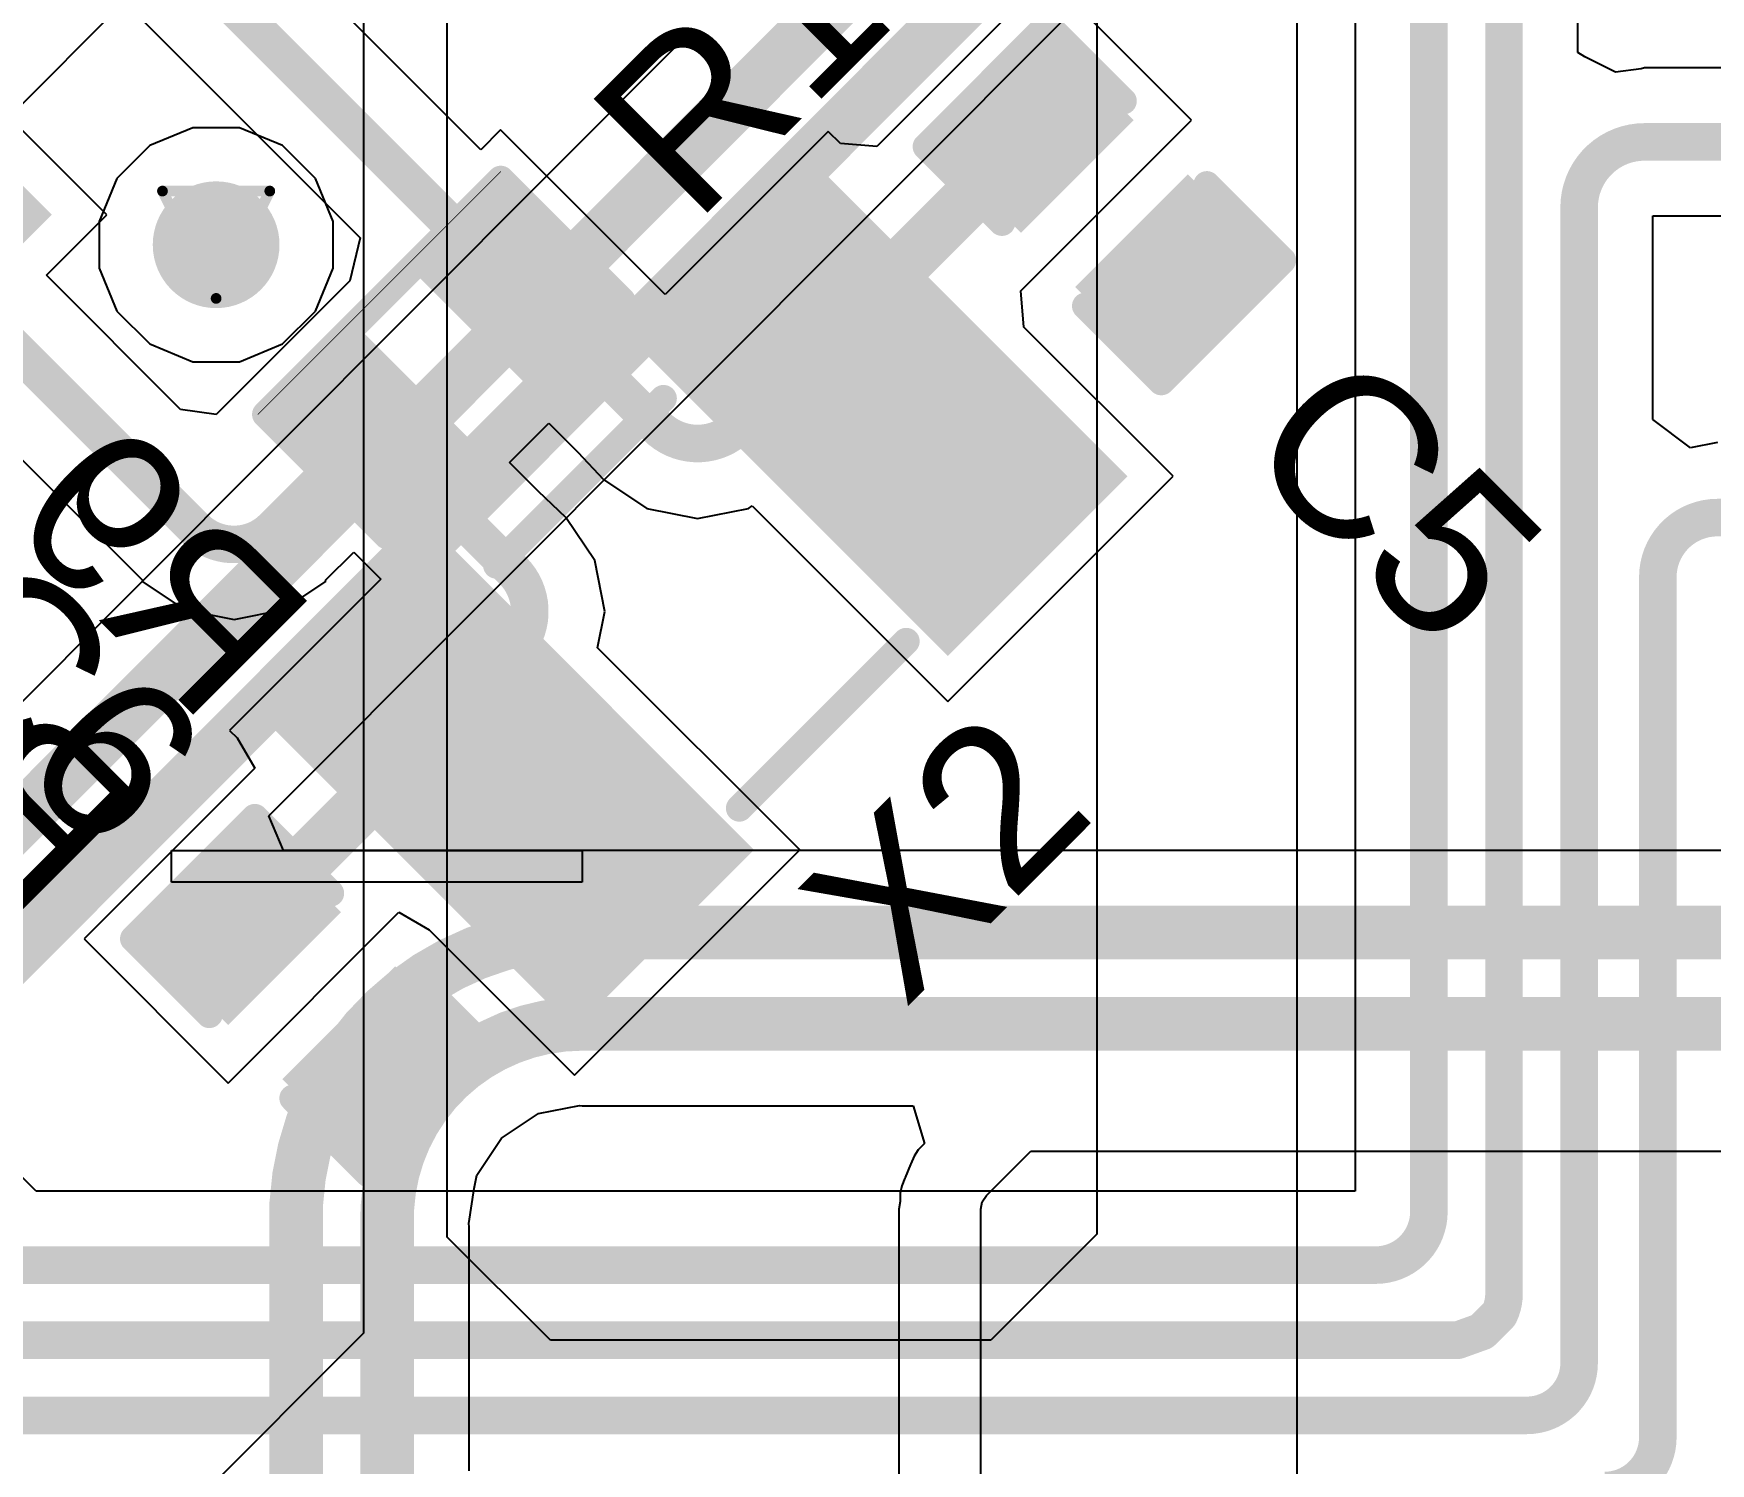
# Model space of a CAD drawing. Header units: inches. Extents: x 0 to 12.2, y 0 to 7.
# Drawn here: x 2.5745 to 2.887, y 2.0738 to 2.3402 of the extents above; entities that cross this region are included whole.
import ezdxf

# ---------------------------------------------------------------- set-up
doc = ezdxf.new("R2010")
doc.units = ezdxf.units.IN
doc.header["$MEASUREMENT"] = 0
for name, color, linetype in [('Bottom Layer', 5, 'Continuous'), ('Bottom Overlay', 54, 'Continuous'), ('Drill Drawing', 1, 'Continuous'), ('Layer 1', 16, 'Continuous'), ('Layer 2', 76, 'Continuous'), ('Top Layer', 1, 'Continuous'), ('Top Overlay', 2, 'Continuous'), ('Top Paste', 8, 'Continuous'), ('Top Solder', 216, 'Continuous'), ('Via Holes', 16, 'Continuous')]:
    doc.layers.add(name, color=color, linetype=linetype)
doc.styles.add('Arial', font='', dxfattribs={"height": 0.2})
doc.styles.get('Arial').set_extended_font_data('Arial')

# ---------------------------------------------------------------- blocks, each defined once
blk = doc.blocks.new('R___0402_6')
at = {"layer": 'Top Layer'}
for points in [[(-0.0275, -0.0125), (-0.0275, 0.0125), (-0.0095, 0.0125), (-0.0095, -0.0125)], [(0.0095, -0.0125), (0.0095, 0.0125), (0.0275, 0.0125), (0.0275, -0.0125)]]:
    blk.add_hatch(color=1, dxfattribs=at).paths.add_polyline_path(points)
at = {"layer": 'Top Paste'}
for points in [[(-0.0275, -0.0125), (-0.0275, 0.0125), (-0.0095, 0.0125), (-0.0095, -0.0125)], [(0.0095, -0.0125), (0.0095, 0.0125), (0.0275, 0.0125), (0.0275, -0.0125)]]:
    blk.add_hatch(color=8, dxfattribs=at).paths.add_polyline_path(points)
at = {"layer": 'Top Solder'}
for points in [[(-0.02967, -0.01467), (-0.02967, 0.01467), (-0.00733, 0.01467), (-0.00733, -0.01467)], [(0.00733, -0.01467), (0.00733, 0.01467), (0.02967, 0.01467), (0.02967, -0.01467)]]:
    blk.add_hatch(color=216, dxfattribs=at).paths.add_polyline_path(points)
at = {"layer": 'Top Overlay'}
for points in [[(0.031, 0.016, 0.005, 0.005, 0), (-0.031, 0.016, 0.005, 0.005, 0)], [(-0.031, -0.016, 0.005, 0.005, 0), (-0.031, 0.016, 0.005, 0.005, 0)], [(0.031, -0.016, 0.005, 0.005, 0), (0.031, 0.016, 0.005, 0.005, 0)], [(0.031, -0.016, 0.005, 0.005, 0), (-0.031, -0.016, 0.005, 0.005, 0)], [(0.032, -0.017, 0.000127, 0.000127, 0), (-0.032, -0.017, 0.000127, 0.000127, 0)]]:
    blk.add_lwpolyline(points, format="xyseb", dxfattribs=at)
for points in [[(-0.03225, 0.016, 0.0025, 0.0025, 1), (-0.02975, 0.016, 0.0025, 0.0025, 1)], [(-0.03225, 0.016, 0.0025, 0.0025, 1), (-0.02975, 0.016, 0.0025, 0.0025, 1)], [(0.02975, 0.016, 0.0025, 0.0025, 1), (0.03225, 0.016, 0.0025, 0.0025, 1)], [(0.02975, 0.016, 0.0025, 0.0025, 1), (0.03225, 0.016, 0.0025, 0.0025, 1)], [(-0.03225, -0.016, 0.0025, 0.0025, 1), (-0.02975, -0.016, 0.0025, 0.0025, 1)], [(-0.03225, -0.016, 0.0025, 0.0025, 1), (-0.02975, -0.016, 0.0025, 0.0025, 1)], [(0.02975, -0.016, 0.0025, 0.0025, 1), (0.03225, -0.016, 0.0025, 0.0025, 1)], [(0.02975, -0.016, 0.0025, 0.0025, 1), (0.03225, -0.016, 0.0025, 0.0025, 1)], [(-0.03203, -0.017, 0.0000635, 0.0000635, 1), (-0.03197, -0.017, 0.0000635, 0.0000635, 1)], [(0.03197, -0.017, 0.0000635, 0.0000635, 1), (0.03203, -0.017, 0.0000635, 0.0000635, 1)]]:
    blk.add_lwpolyline(points, format="xyseb", close=True, dxfattribs=at)
blk = doc.blocks.new('SMD3215_2P_14')
at = {"layer": 'Top Layer'}
for points in [[(-0.0689, 0.03543), (-0.02953, 0.03543), (-0.02953, -0.03543), (-0.0689, -0.03543)], [(0.02953, 0.03543), (0.0689, 0.03543), (0.0689, -0.03543), (0.02953, -0.03543)]]:
    blk.add_hatch(color=1, dxfattribs=at).paths.add_polyline_path(points)
at = {"layer": 'Top Paste'}
for points in [[(-0.0689, 0.03543), (-0.02953, 0.03543), (-0.02953, -0.03543), (-0.0689, -0.03543)], [(0.02953, 0.03543), (0.0689, 0.03543), (0.0689, -0.03543), (0.02953, -0.03543)]]:
    blk.add_hatch(color=8, dxfattribs=at).paths.add_polyline_path(points)
at = {"layer": 'Top Solder'}
for points in [[(-0.0729, 0.03943), (-0.02553, 0.03943), (-0.02553, -0.03943), (-0.0729, -0.03943)], [(0.02553, 0.03943), (0.0729, 0.03943), (0.0729, -0.03943), (0.02553, -0.03943)]]:
    blk.add_hatch(color=216, dxfattribs=at).paths.add_polyline_path(points)
at = {"layer": 'Top Overlay'}
for points in [[(0.022, 0.032, 0.005, 0.005, 0), (-0.022, 0.032, 0.005, 0.005, 0)], [(0.022, -0.032, 0.005, 0.005, 0), (-0.022, -0.032, 0.005, 0.005, 0)]]:
    blk.add_lwpolyline(points, format="xyseb", dxfattribs=at)
for points in [[(-0.02325, 0.032, 0.0025, 0.0025, 1), (-0.02075, 0.032, 0.0025, 0.0025, 1)], [(0.02075, 0.032, 0.0025, 0.0025, 1), (0.02325, 0.032, 0.0025, 0.0025, 1)], [(-0.02325, -0.032, 0.0025, 0.0025, 1), (-0.02075, -0.032, 0.0025, 0.0025, 1)], [(0.02075, -0.032, 0.0025, 0.0025, 1), (0.02325, -0.032, 0.0025, 0.0025, 1)]]:
    blk.add_lwpolyline(points, format="xyseb", close=True, dxfattribs=at)
blk = doc.blocks.new('LQFP_128_EP_14_14__28')
at = {"layer": 'Top Solder'}
blk.add_hatch(color=216, dxfattribs=at).paths.add_polyline_path([(0.26692, 0.23741), (0.26692, 0.25079), (0.33148, 0.25079), (0.33148, 0.23741)])
blk = doc.blocks.new('C___0402_348')
at = {"layer": 'Top Layer'}
for points in [[(-0.0275, -0.0125), (-0.0275, 0.0125), (-0.0095, 0.0125), (-0.0095, -0.0125)], [(0.0095, -0.0125), (0.0095, 0.0125), (0.0275, 0.0125), (0.0275, -0.0125)]]:
    blk.add_hatch(color=1, dxfattribs=at).paths.add_polyline_path(points)
at = {"layer": 'Top Paste'}
for points in [[(-0.0275, -0.0125), (-0.0275, 0.0125), (-0.0095, 0.0125), (-0.0095, -0.0125)], [(0.0095, -0.0125), (0.0095, 0.0125), (0.0275, 0.0125), (0.0275, -0.0125)]]:
    blk.add_hatch(color=8, dxfattribs=at).paths.add_polyline_path(points)
at = {"layer": 'Top Solder'}
for points in [[(-0.02986, -0.01486), (-0.02986, 0.01486), (-0.00714, 0.01486), (-0.00714, -0.01486)], [(0.00714, -0.01486), (0.00714, 0.01486), (0.02986, 0.01486), (0.02986, -0.01486)]]:
    blk.add_hatch(color=216, dxfattribs=at).paths.add_polyline_path(points)
at = {"layer": 'Top Overlay'}
for points in [[(-0.031, 0.016, 0.005, 0.005, 0), (-0.031, -0.016, 0.005, 0.005, 0)], [(-0.011, 0.016, 0.005, 0.005, 0), (-0.031, 0.016, 0.005, 0.005, 0)], [(0.031, 0.016, 0.005, 0.005, 0), (0.011, 0.016, 0.005, 0.005, 0)], [(0.031, 0.016, 0.005, 0.005, 0), (0.031, -0.016, 0.005, 0.005, 0)], [(-0.011, -0.016, 0.005, 0.005, 0), (-0.031, -0.016, 0.005, 0.005, 0)], [(0.031, -0.016, 0.005, 0.005, 0), (0.011, -0.016, 0.005, 0.005, 0)]]:
    blk.add_lwpolyline(points, format="xyseb", dxfattribs=at)
for points in [[(-0.03225, 0.016, 0.0025, 0.0025, 1), (-0.02975, 0.016, 0.0025, 0.0025, 1)], [(-0.03225, 0.016, 0.0025, 0.0025, 1), (-0.02975, 0.016, 0.0025, 0.0025, 1)], [(-0.01225, 0.016, 0.0025, 0.0025, 1), (-0.00975, 0.016, 0.0025, 0.0025, 1)], [(0.00975, 0.016, 0.0025, 0.0025, 1), (0.01225, 0.016, 0.0025, 0.0025, 1)], [(0.02975, 0.016, 0.0025, 0.0025, 1), (0.03225, 0.016, 0.0025, 0.0025, 1)], [(0.02975, 0.016, 0.0025, 0.0025, 1), (0.03225, 0.016, 0.0025, 0.0025, 1)], [(-0.03225, -0.016, 0.0025, 0.0025, 1), (-0.02975, -0.016, 0.0025, 0.0025, 1)], [(-0.03225, -0.016, 0.0025, 0.0025, 1), (-0.02975, -0.016, 0.0025, 0.0025, 1)], [(-0.01225, -0.016, 0.0025, 0.0025, 1), (-0.00975, -0.016, 0.0025, 0.0025, 1)], [(0.00975, -0.016, 0.0025, 0.0025, 1), (0.01225, -0.016, 0.0025, 0.0025, 1)], [(0.02975, -0.016, 0.0025, 0.0025, 1), (0.03225, -0.016, 0.0025, 0.0025, 1)], [(0.02975, -0.016, 0.0025, 0.0025, 1), (0.03225, -0.016, 0.0025, 0.0025, 1)]]:
    blk.add_lwpolyline(points, format="xyseb", close=True, dxfattribs=at)
blk = doc.blocks.new('C___0402_349')
at = {"layer": 'Top Layer'}
for points in [[(-0.0275, -0.0125), (-0.0275, 0.0125), (-0.0095, 0.0125), (-0.0095, -0.0125)], [(0.0095, -0.0125), (0.0095, 0.0125), (0.0275, 0.0125), (0.0275, -0.0125)]]:
    blk.add_hatch(color=1, dxfattribs=at).paths.add_polyline_path(points)
at = {"layer": 'Top Paste'}
for points in [[(-0.0275, -0.0125), (-0.0275, 0.0125), (-0.0095, 0.0125), (-0.0095, -0.0125)], [(0.0095, -0.0125), (0.0095, 0.0125), (0.0275, 0.0125), (0.0275, -0.0125)]]:
    blk.add_hatch(color=8, dxfattribs=at).paths.add_polyline_path(points)
at = {"layer": 'Top Solder'}
for points in [[(-0.02986, -0.01486), (-0.02986, 0.01486), (-0.00714, 0.01486), (-0.00714, -0.01486)], [(0.00714, -0.01486), (0.00714, 0.01486), (0.02986, 0.01486), (0.02986, -0.01486)]]:
    blk.add_hatch(color=216, dxfattribs=at).paths.add_polyline_path(points)
at = {"layer": 'Top Overlay'}
for points in [[(-0.031, 0.016, 0.005, 0.005, 0), (-0.031, -0.016, 0.005, 0.005, 0)], [(-0.011, 0.016, 0.005, 0.005, 0), (-0.031, 0.016, 0.005, 0.005, 0)], [(0.031, 0.016, 0.005, 0.005, 0), (0.011, 0.016, 0.005, 0.005, 0)], [(0.031, 0.016, 0.005, 0.005, 0), (0.031, -0.016, 0.005, 0.005, 0)], [(-0.011, -0.016, 0.005, 0.005, 0), (-0.031, -0.016, 0.005, 0.005, 0)], [(0.031, -0.016, 0.005, 0.005, 0), (0.011, -0.016, 0.005, 0.005, 0)]]:
    blk.add_lwpolyline(points, format="xyseb", dxfattribs=at)
for points in [[(-0.03225, 0.016, 0.0025, 0.0025, 1), (-0.02975, 0.016, 0.0025, 0.0025, 1)], [(-0.03225, 0.016, 0.0025, 0.0025, 1), (-0.02975, 0.016, 0.0025, 0.0025, 1)], [(-0.01225, 0.016, 0.0025, 0.0025, 1), (-0.00975, 0.016, 0.0025, 0.0025, 1)], [(0.00975, 0.016, 0.0025, 0.0025, 1), (0.01225, 0.016, 0.0025, 0.0025, 1)], [(0.02975, 0.016, 0.0025, 0.0025, 1), (0.03225, 0.016, 0.0025, 0.0025, 1)], [(0.02975, 0.016, 0.0025, 0.0025, 1), (0.03225, 0.016, 0.0025, 0.0025, 1)], [(-0.03225, -0.016, 0.0025, 0.0025, 1), (-0.02975, -0.016, 0.0025, 0.0025, 1)], [(-0.03225, -0.016, 0.0025, 0.0025, 1), (-0.02975, -0.016, 0.0025, 0.0025, 1)], [(-0.01225, -0.016, 0.0025, 0.0025, 1), (-0.00975, -0.016, 0.0025, 0.0025, 1)], [(0.00975, -0.016, 0.0025, 0.0025, 1), (0.01225, -0.016, 0.0025, 0.0025, 1)], [(0.02975, -0.016, 0.0025, 0.0025, 1), (0.03225, -0.016, 0.0025, 0.0025, 1)], [(0.02975, -0.016, 0.0025, 0.0025, 1), (0.03225, -0.016, 0.0025, 0.0025, 1)]]:
    blk.add_lwpolyline(points, format="xyseb", close=True, dxfattribs=at)

msp = doc.modelspace()

# ---------------------------------------------------------------- hatches: boundary and pattern name
at = {"layer": 'Bottom Layer'}
h = msp.add_hatch(color=5, dxfattribs=at)
edge = h.paths.add_edge_path()
edge.add_arc((2.60849, 2.3009), 0.01181, 0, 360)
at = {"layer": 'Layer 1'}
h = msp.add_hatch(color=16, dxfattribs=at)
edge = h.paths.add_edge_path()
edge.add_arc((2.60849, 2.3009), 0.01181, 0, 360)
at = {"layer": 'Layer 2'}
h = msp.add_hatch(color=76, dxfattribs=at)
edge = h.paths.add_edge_path()
edge.add_arc((2.60849, 2.3009), 0.01181, 0, 360)
at = {"layer": 'Top Layer'}
h = msp.add_hatch(color=1, dxfattribs=at)
edge = h.paths.add_edge_path()
edge.add_arc((2.60849, 2.3009), 0.01181, 0, 360)
at = {"layer": 'Via Holes'}
h = msp.add_hatch(color=7, dxfattribs=at)
edge = h.paths.add_edge_path()
edge.add_arc((2.60849, 2.3009), 0.00591, 0, 360)

# ---------------------------------------------------------------- linework, layer by layer
at = {"layer": 'Bottom Layer'}
for p, q in [((2.61834, 2.19449), (2.79646, 2.37295)), ((2.69692, 2.34059), (2.42001, 2.06314)), ((2.62102, 2.18802), (2.61834, 2.19449)), ((2.60014, 2.18211), (2.60014, 2.18802)), ((2.60014, 2.18802), (2.67668, 2.18802)), ((2.67632, 2.18802), (2.62102, 2.18802)), ((2.67668, 2.18806), (2.67632, 2.18802)), ((2.67683, 2.18802), (2.67668, 2.18806)), ((2.67668, 2.18806), (2.67668, 2.18806)), ((2.67668, 2.18802), (2.67668, 2.18211)), ((3.17011, 2.18802), (2.67683, 2.18802)), ((2.67668, 2.18211), (2.60014, 2.18211)), ((2.66166, 2.13441), (2.66856, 2.13902)), ((2.66856, 2.13902), (2.67619, 2.14053)), ((2.67619, 2.14053), (2.67669, 2.14043)), ((2.67669, 2.14043), (2.67683, 2.14043)), ((2.67683, 2.14043), (2.67683, 2.14043)), ((2.67683, 2.14043), (2.73838, 2.14043)), ((2.73838, 2.14043), (2.74049, 2.13343)), ((2.65705, 2.12751), (2.66166, 2.13441)), ((2.73935, 2.13225), (2.73856, 2.13107)), ((2.74041, 2.13332), (2.73935, 2.13225)), ((2.74049, 2.13343), (2.74041, 2.13332)), ((2.75207, 2.12376), (2.76031, 2.132)), ((2.76031, 2.132), (3.15351, 2.132)), ((2.73792, 2.12952), (2.73692, 2.12711)), ((2.73794, 2.12961), (2.73792, 2.12952)), ((2.73798, 2.12968), (2.73794, 2.12961)), ((2.73856, 2.13107), (2.73798, 2.12968)), ((2.65657, 2.12506), (2.65705, 2.12751)), ((2.73628, 2.12556), (2.736, 2.12417)), ((2.73685, 2.12695), (2.73628, 2.12556)), ((2.73687, 2.12704), (2.73685, 2.12695)), ((2.73692, 2.12711), (2.73687, 2.12704)), ((2.6556, 2.11853), (2.65657, 2.12506)), ((2.736, 2.12266), (2.73571, 2.12119)), ((2.736, 2.12417), (2.736, 2.12266)), ((2.751, 2.12119), (2.75128, 2.12258)), ((2.75128, 2.12258), (2.75207, 2.12376)), ((2.73571, 2.12119), (2.73571, 2.00223)), ((2.751, 2.00223), (2.751, 2.12119)), ((2.65568, 2.11792), (2.6556, 2.11853)), ((2.65568, 2.1116), (2.65568, 2.11792)), ((2.65568, 2.07247), (2.65568, 2.1116))]:
    msp.add_line(p, q, dxfattribs=at)
for points in [[(2.39855, 2.02, 0.01, 0.01, 0), (2.77366, 2.39582, 0.01, 0.01, 0)], [(2.41059, 2.00799, 0.01, 0.01, 0), (2.78568, 2.3838, 0.01, 0.01, 0)], [(2.62339, 2.11723, 0.01, 0.01, -0.425928), (2.67669, 2.17273, 0.01, 0.01, 0)], [(2.67669, 2.17273, 0.01, 0.01, 0), (2.67681, 2.17273, 0.01, 0.01, 0)], [(2.67681, 2.17273, 0.01, 0.01, -0.000303), (2.67683, 2.17273, 0.01, 0.01, 0)], [(2.67683, 2.17273, 0.01, 0.01, 0), (3.17011, 2.17273, 0.01, 0.01, 0)], [(2.64037, 2.11792, 0.01, 0.01, -0.425961), (2.67669, 2.15573, 0.01, 0.01, 0)], [(2.67669, 2.15573, 0.01, 0.01, 0), (2.67683, 2.15573, 0.01, 0.01, 0)], [(2.67683, 2.15573, 0.01, 0.01, 0), (3.16205, 2.15573, 0.01, 0.01, 0)], [(2.62339, 1.70677, 0.01, 0.01, 0), (2.62339, 2.11723, 0.01, 0.01, 0)], [(2.64037, 2.11792, 0.01, 0.01, 0), (2.64039, 2.11792, 0.01, 0.01, 0)], [(2.64039, 2.11078, 0.01, 0.01, 0), (2.64039, 2.11792, 0.01, 0.01, 0)], [(2.64039, 2.06723, 0.01, 0.01, 0), (2.64039, 2.11078, 0.01, 0.01, 0)]]:
    msp.add_lwpolyline(points, format="xyseb", dxfattribs=at)
for points in [[(2.67419, 2.17273, 0.005, 0.005, 1), (2.67919, 2.17273, 0.005, 0.005, 1)], [(2.67419, 2.17273, 0.005, 0.005, 1), (2.67919, 2.17273, 0.005, 0.005, 1)], [(2.67431, 2.17273, 0.005, 0.005, 1), (2.67931, 2.17273, 0.005, 0.005, 1)], [(2.67431, 2.17273, 0.005, 0.005, 1), (2.67931, 2.17273, 0.005, 0.005, 1)], [(2.67433, 2.17273, 0.005, 0.005, 1), (2.67933, 2.17273, 0.005, 0.005, 1)], [(2.67433, 2.17273, 0.005, 0.005, 1), (2.67933, 2.17273, 0.005, 0.005, 1)], [(2.67419, 2.15573, 0.005, 0.005, 1), (2.67919, 2.15573, 0.005, 0.005, 1)], [(2.67419, 2.15573, 0.005, 0.005, 1), (2.67919, 2.15573, 0.005, 0.005, 1)], [(2.67433, 2.15573, 0.005, 0.005, 1), (2.67933, 2.15573, 0.005, 0.005, 1)], [(2.67433, 2.15573, 0.005, 0.005, 1), (2.67933, 2.15573, 0.005, 0.005, 1)], [(2.62089, 2.11723, 0.005, 0.005, 1), (2.62589, 2.11723, 0.005, 0.005, 1)], [(2.62089, 2.11723, 0.005, 0.005, 1), (2.62589, 2.11723, 0.005, 0.005, 1)], [(2.63787, 2.11792, 0.005, 0.005, 1), (2.64287, 2.11792, 0.005, 0.005, 1)], [(2.63787, 2.11792, 0.005, 0.005, 1), (2.64287, 2.11792, 0.005, 0.005, 1)], [(2.63789, 2.11792, 0.005, 0.005, 1), (2.64289, 2.11792, 0.005, 0.005, 1)], [(2.63789, 2.11792, 0.005, 0.005, 1), (2.64289, 2.11792, 0.005, 0.005, 1)], [(2.63789, 2.11078, 0.005, 0.005, 1), (2.64289, 2.11078, 0.005, 0.005, 1)], [(2.63789, 2.11078, 0.005, 0.005, 1), (2.64289, 2.11078, 0.005, 0.005, 1)]]:
    msp.add_lwpolyline(points, format="xyseb", close=True, dxfattribs=at)
at = {"layer": 'Drill Drawing'}
for points in [[(2.59849, 2.3109, 0.002, 0.002, 0), (2.61849, 2.3109, 0.002, 0.002, 0)], [(2.59849, 2.3109, 0.002, 0.002, 0), (2.60849, 2.2909, 0.002, 0.002, 0)], [(2.60849, 2.2909, 0.002, 0.002, 0), (2.61849, 2.3109, 0.002, 0.002, 0)]]:
    msp.add_lwpolyline(points, format="xyseb", dxfattribs=at)
for points in [[(2.59799, 2.3109, 0.001, 0.001, 1), (2.59899, 2.3109, 0.001, 0.001, 1)], [(2.59799, 2.3109, 0.001, 0.001, 1), (2.59899, 2.3109, 0.001, 0.001, 1)], [(2.61799, 2.3109, 0.001, 0.001, 1), (2.61899, 2.3109, 0.001, 0.001, 1)], [(2.61799, 2.3109, 0.001, 0.001, 1), (2.61899, 2.3109, 0.001, 0.001, 1)], [(2.60799, 2.2909, 0.001, 0.001, 1), (2.60899, 2.2909, 0.001, 0.001, 1)], [(2.60799, 2.2909, 0.001, 0.001, 1), (2.60899, 2.2909, 0.001, 0.001, 1)]]:
    msp.add_lwpolyline(points, format="xyseb", close=True, dxfattribs=at)
at = {"layer": 'Layer 2'}
for p, q in [((2.81, 1.98654), (2.81, 2.51377)), ((2.77264, 2.49616), (2.77264, 2.11654)), ((2.65157, 2.11601), (2.65157, 2.36726)), ((2.63595, 2.35347), (2.63595, 2.09809)), ((2.60415, 2.32271), (2.59613, 2.31939)), ((2.61283, 2.32271), (2.60415, 2.32271)), ((2.62084, 2.31939), (2.61283, 2.32271)), ((2.59613, 2.31939), (2.59, 2.31326)), ((2.62698, 2.31326), (2.62084, 2.31939)), ((2.59, 2.31326), (2.58668, 2.30524)), ((2.6303, 2.30524), (2.62698, 2.31326)), ((2.58668, 2.30524), (2.58668, 2.29656)), ((2.6303, 2.29656), (2.6303, 2.30524)), ((2.58668, 2.29656), (2.59, 2.28855)), ((2.62698, 2.28855), (2.6303, 2.29656)), ((2.59, 2.28855), (2.59613, 2.28241)), ((2.62084, 2.28241), (2.62698, 2.28855)), ((2.59613, 2.28241), (2.60415, 2.27909)), ((2.61283, 2.27909), (2.62084, 2.28241)), ((2.60415, 2.27909), (2.61283, 2.27909)), ((2.67081, 2.09678), (2.65157, 2.11601)), ((2.77264, 2.11654), (2.75288, 2.09678)), ((2.63595, 2.09809), (2.48701, 1.94914)), ((2.75288, 2.09678), (2.67081, 2.09678))]:
    msp.add_line(p, q, dxfattribs=at)
at = {"layer": 'Top Layer'}
for p, q in [((2.82076, 2.44093), (2.82076, 2.12455)), ((2.86229, 2.33673), (2.86229, 2.37318)), ((2.76343, 2.35101), (2.73161, 2.31919)), ((2.7903, 2.32414), (2.76343, 2.35101)), ((2.65782, 2.31861), (2.62847, 2.34797)), ((2.5699, 2.32469), (2.59136, 2.34615)), ((2.59136, 2.34615), (2.63534, 2.30216)), ((2.86356, 2.33588), (2.86229, 2.33673)), ((2.86929, 2.33307), (2.86356, 2.33588)), ((2.87409, 2.3337), (2.86929, 2.33307)), ((2.87473, 2.33383), (2.87409, 2.3337)), ((2.90838, 2.33383), (2.87473, 2.33383)), ((2.58812, 2.30648), (2.5699, 2.32469)), ((2.66152, 2.32232), (2.65782, 2.31861)), ((2.69221, 2.29162), (2.66152, 2.32232)), ((2.75848, 2.29232), (2.7903, 2.32414)), ((2.72259, 2.322), (2.69221, 2.29162)), ((2.72484, 2.31975), (2.72259, 2.322)), ((2.73161, 2.31919), (2.72484, 2.31975)), ((2.57686, 2.29522), (2.58812, 2.30648)), ((2.87629, 2.26831), (2.87629, 2.3063)), ((2.87629, 2.3063), (2.90838, 2.3063)), ((2.63534, 2.30216), (2.6334, 2.2942)), ((2.60187, 2.27021), (2.57686, 2.29522)), ((2.6334, 2.2942), (2.60849, 2.26928)), ((2.75904, 2.28555), (2.75848, 2.29232)), ((2.78684, 2.25775), (2.75904, 2.28555)), ((2.56123, 2.27191), (2.59481, 2.23834)), ((2.60849, 2.26928), (2.60187, 2.27021)), ((2.66316, 2.26031), (2.67049, 2.26765)), ((2.67049, 2.26765), (2.67591, 2.26223)), ((2.88329, 2.26305), (2.87629, 2.26831)), ((2.88829, 2.26405), (2.88329, 2.26305)), ((2.66857, 2.2549), (2.66316, 2.26031)), ((2.67591, 2.26223), (2.68071, 2.25713)), ((2.68071, 2.25713), (2.68071, 2.25713)), ((2.68071, 2.25713), (2.68875, 2.25176)), ((2.74486, 2.21577), (2.78684, 2.25775)), ((2.67367, 2.2501), (2.66857, 2.2549)), ((2.68875, 2.25176), (2.69822, 2.24988)), ((2.69822, 2.24988), (2.7077, 2.25176)), ((2.7077, 2.25176), (2.7084, 2.25223)), ((2.7084, 2.25223), (2.74486, 2.21577)), ((2.67904, 2.24206), (2.67367, 2.2501)), ((2.67367, 2.2501), (2.67367, 2.2501)), ((2.62883, 2.23834), (2.63413, 2.24364)), ((2.63413, 2.24364), (2.63918, 2.23859)), ((2.68093, 2.23258), (2.67904, 2.24206)), ((2.59481, 2.23834), (2.59466, 2.2382)), ((2.59466, 2.2382), (2.60254, 2.23294)), ((2.63918, 2.23859), (2.61101, 2.21042)), ((2.6211, 2.23294), (2.62898, 2.2382)), ((2.62898, 2.2382), (2.62883, 2.23834)), ((2.60254, 2.23294), (2.61182, 2.23109)), ((2.61182, 2.23109), (2.6211, 2.23294)), ((2.67958, 2.22582), (2.68093, 2.23258)), ((2.71725, 2.18815), (2.67958, 2.22582)), ((2.61101, 2.21042), (2.6124, 2.20904)), ((2.6124, 2.20904), (2.6157, 2.2034)), ((2.6157, 2.2034), (2.58388, 2.17158)), ((2.67527, 2.14617), (2.71725, 2.18815)), ((2.61075, 2.14471), (2.64257, 2.17653)), ((2.64257, 2.17653), (2.6482, 2.17324)), ((2.6482, 2.17324), (2.67527, 2.14617)), ((2.58388, 2.17158), (2.61075, 2.14471)), ((2.57494, 2.12455), (2.56967, 2.12981)), ((2.82076, 2.12455), (2.57494, 2.12455))]:
    msp.add_line(p, q, dxfattribs=at)
for points in [[(2.83452, 2.12071, 0.007, 0.007, 0), (2.83452, 2.44093, 0.007, 0.007, 0)], [(2.84852, 2.10541, 0.007, 0.007, 0), (2.84852, 2.37318, 0.007, 0.007, 0)], [(2.59897, 2.358, 0.007, 0.007, 0), (2.664, 2.29297, 0.007, 0.007, 0)], [(2.72601, 2.28672, 0.01, 0.01, 0), (2.76096, 2.32167, 0.01, 0.01, 0)], [(2.86252, 2.30786, 0.007, 0.007, -0.414214), (2.87473, 2.32006, 0.007, 0.007, 0)], [(2.87473, 2.32006, 0.007, 0.007, 0), (2.93806, 2.32006, 0.007, 0.007, 0)], [(2.53918, 2.31343, 0.007, 0.007, 0), (2.60454, 2.24807, 0.007, 0.007, 0)], [(2.86252, 2.09252, 0.007, 0.007, 0), (2.86252, 2.30786, 0.007, 0.007, 0)], [(2.664, 2.29297, 0.007, 0.007, 0), (2.67068, 2.28693, 0.007, 0.007, 0)], [(2.67068, 2.28693, 0.007, 0.007, 0), (2.69059, 2.26702, 0.007, 0.007, 0)], [(2.70586, 2.26702, 0.007, 0.007, 0), (2.72073, 2.28189, 0.007, 0.007, 0)], [(2.6191, 2.24807, 0.007, 0.007, 0), (2.63783, 2.26681, 0.007, 0.007, 0)], [(2.70586, 2.26702, 0.007, 0.007, -0.414214), (2.69059, 2.26702, 0.007, 0.007, 0)], [(2.64388, 2.26012, 0.007, 0.007, 0), (2.66379, 2.24021, 0.007, 0.007, 0)], [(2.87719, 2.23896, 0.007, 0.007, -0.414214), (2.88829, 2.25006, 0.007, 0.007, 0)], [(2.88829, 2.25006, 0.007, 0.007, 0), (2.93806, 2.25006, 0.007, 0.007, 0)], [(2.6191, 2.24807, 0.007, 0.007, -0.414214), (2.60454, 2.24807, 0.007, 0.007, 0)], [(2.66379, 2.24021, 0.007, 0.007, -0.414214), (2.66379, 2.22495, 0.007, 0.007, 0)], [(2.87719, 2.07868, 0.007, 0.007, 0), (2.87719, 2.23896, 0.007, 0.007, 0)], [(2.64892, 2.21008, 0.007, 0.007, 0), (2.66379, 2.22495, 0.007, 0.007, 0)], [(2.61322, 2.17406, 0.01, 0.01, 0), (2.63985, 2.20068, 0.01, 0.01, 0)], [(2.63985, 2.20068, 0.007, 0.007, 0), (2.66274, 2.20068, 0.007, 0.007, 0)], [(2.83452, 2.12071, 0.007, 0.007, -0.414214), (2.8246, 2.11078, 0.007, 0.007, 0)], [(2.56924, 2.11078, 0.007, 0.007, 0), (2.8246, 2.11078, 0.007, 0.007, 0)], [(2.84852, 2.10541, 0.007, 0.007, -0.113283), (2.84766, 2.10165, 0.007, 0.007, 0)], [(2.84442, 2.09841, 0.007, 0.007, 0), (2.84766, 2.10165, 0.007, 0.007, 0)], [(2.83989, 2.09678, 0.007, 0.007, 0), (2.84442, 2.09841, 0.007, 0.007, 0)], [(2.56344, 2.09678, 0.007, 0.007, 0), (2.83989, 2.09678, 0.007, 0.007, 0)], [(2.86252, 2.09252, 0.007, 0.007, -0.414214), (2.85279, 2.08278, 0.007, 0.007, 0)], [(2.55764, 2.08278, 0.007, 0.007, 0), (2.85279, 2.08278, 0.007, 0.007, 0)], [(2.87719, 2.07868, 0.007, 0.007, -0.414214), (2.86729, 2.06878, 0.007, 0.007, 0)]]:
    msp.add_lwpolyline(points, format="xyseb", dxfattribs=at)
for points in [[(2.75846, 2.32167, 0.005, 0.005, 1), (2.76346, 2.32167, 0.005, 0.005, 1)], [(2.87298, 2.32006, 0.0035, 0.0035, 1), (2.87648, 2.32006, 0.0035, 0.0035, 1)], [(2.87298, 2.32006, 0.0035, 0.0035, 1), (2.87648, 2.32006, 0.0035, 0.0035, 1)], [(2.86077, 2.30786, 0.0035, 0.0035, 1), (2.86427, 2.30786, 0.0035, 0.0035, 1)], [(2.86077, 2.30786, 0.0035, 0.0035, 1), (2.86427, 2.30786, 0.0035, 0.0035, 1)], [(2.66225, 2.29297, 0.0035, 0.0035, 1), (2.66575, 2.29297, 0.0035, 0.0035, 1)], [(2.66225, 2.29297, 0.0035, 0.0035, 1), (2.66575, 2.29297, 0.0035, 0.0035, 1)], [(2.72351, 2.28672, 0.005, 0.005, 1), (2.72851, 2.28672, 0.005, 0.005, 1)], [(2.66893, 2.28693, 0.0035, 0.0035, 1), (2.67243, 2.28693, 0.0035, 0.0035, 1)], [(2.66893, 2.28693, 0.0035, 0.0035, 1), (2.67243, 2.28693, 0.0035, 0.0035, 1)], [(2.71898, 2.28189, 0.0035, 0.0035, 1), (2.72248, 2.28189, 0.0035, 0.0035, 1)], [(2.63608, 2.26681, 0.0035, 0.0035, 1), (2.63958, 2.26681, 0.0035, 0.0035, 1)], [(2.68884, 2.26702, 0.0035, 0.0035, 1), (2.69234, 2.26702, 0.0035, 0.0035, 1)], [(2.68884, 2.26702, 0.0035, 0.0035, 1), (2.69234, 2.26702, 0.0035, 0.0035, 1)], [(2.70411, 2.26702, 0.0035, 0.0035, 1), (2.70761, 2.26702, 0.0035, 0.0035, 1)], [(2.70411, 2.26702, 0.0035, 0.0035, 1), (2.70761, 2.26702, 0.0035, 0.0035, 1)], [(2.64213, 2.26012, 0.0035, 0.0035, 1), (2.64563, 2.26012, 0.0035, 0.0035, 1)], [(2.88654, 2.25006, 0.0035, 0.0035, 1), (2.89004, 2.25006, 0.0035, 0.0035, 1)], [(2.88654, 2.25006, 0.0035, 0.0035, 1), (2.89004, 2.25006, 0.0035, 0.0035, 1)], [(2.60279, 2.24807, 0.0035, 0.0035, 1), (2.60629, 2.24807, 0.0035, 0.0035, 1)], [(2.60279, 2.24807, 0.0035, 0.0035, 1), (2.60629, 2.24807, 0.0035, 0.0035, 1)], [(2.61735, 2.24807, 0.0035, 0.0035, 1), (2.62085, 2.24807, 0.0035, 0.0035, 1)], [(2.61735, 2.24807, 0.0035, 0.0035, 1), (2.62085, 2.24807, 0.0035, 0.0035, 1)], [(2.66204, 2.24021, 0.0035, 0.0035, 1), (2.66554, 2.24021, 0.0035, 0.0035, 1)], [(2.66204, 2.24021, 0.0035, 0.0035, 1), (2.66554, 2.24021, 0.0035, 0.0035, 1)], [(2.87544, 2.23896, 0.0035, 0.0035, 1), (2.87894, 2.23896, 0.0035, 0.0035, 1)], [(2.87544, 2.23896, 0.0035, 0.0035, 1), (2.87894, 2.23896, 0.0035, 0.0035, 1)], [(2.66204, 2.22495, 0.0035, 0.0035, 1), (2.66554, 2.22495, 0.0035, 0.0035, 1)], [(2.66204, 2.22495, 0.0035, 0.0035, 1), (2.66554, 2.22495, 0.0035, 0.0035, 1)], [(2.64717, 2.21008, 0.0035, 0.0035, 1), (2.65067, 2.21008, 0.0035, 0.0035, 1)], [(2.63735, 2.20068, 0.005, 0.005, 1), (2.64235, 2.20068, 0.005, 0.005, 1)], [(2.6381, 2.20068, 0.0035, 0.0035, 1), (2.6416, 2.20068, 0.0035, 0.0035, 1)], [(2.66099, 2.20068, 0.0035, 0.0035, 1), (2.66449, 2.20068, 0.0035, 0.0035, 1)], [(2.61072, 2.17406, 0.005, 0.005, 1), (2.61572, 2.17406, 0.005, 0.005, 1)], [(2.83277, 2.12071, 0.0035, 0.0035, 1), (2.83627, 2.12071, 0.0035, 0.0035, 1)], [(2.83277, 2.12071, 0.0035, 0.0035, 1), (2.83627, 2.12071, 0.0035, 0.0035, 1)], [(2.82285, 2.11078, 0.0035, 0.0035, 1), (2.82635, 2.11078, 0.0035, 0.0035, 1)], [(2.82285, 2.11078, 0.0035, 0.0035, 1), (2.82635, 2.11078, 0.0035, 0.0035, 1)], [(2.84677, 2.10541, 0.0035, 0.0035, 1), (2.85027, 2.10541, 0.0035, 0.0035, 1)], [(2.84677, 2.10541, 0.0035, 0.0035, 1), (2.85027, 2.10541, 0.0035, 0.0035, 1)], [(2.84591, 2.10165, 0.0035, 0.0035, 1), (2.84941, 2.10165, 0.0035, 0.0035, 1)], [(2.84591, 2.10165, 0.0035, 0.0035, 1), (2.84941, 2.10165, 0.0035, 0.0035, 1)], [(2.84267, 2.09841, 0.0035, 0.0035, 1), (2.84617, 2.09841, 0.0035, 0.0035, 1)], [(2.84267, 2.09841, 0.0035, 0.0035, 1), (2.84617, 2.09841, 0.0035, 0.0035, 1)], [(2.83814, 2.09678, 0.0035, 0.0035, 1), (2.84164, 2.09678, 0.0035, 0.0035, 1)], [(2.83814, 2.09678, 0.0035, 0.0035, 1), (2.84164, 2.09678, 0.0035, 0.0035, 1)], [(2.86077, 2.09252, 0.0035, 0.0035, 1), (2.86427, 2.09252, 0.0035, 0.0035, 1)], [(2.86077, 2.09252, 0.0035, 0.0035, 1), (2.86427, 2.09252, 0.0035, 0.0035, 1)], [(2.85104, 2.08278, 0.0035, 0.0035, 1), (2.85454, 2.08278, 0.0035, 0.0035, 1)], [(2.85104, 2.08278, 0.0035, 0.0035, 1), (2.85454, 2.08278, 0.0035, 0.0035, 1)], [(2.87544, 2.07868, 0.0035, 0.0035, 1), (2.87894, 2.07868, 0.0035, 0.0035, 1)], [(2.87544, 2.07868, 0.0035, 0.0035, 1), (2.87894, 2.07868, 0.0035, 0.0035, 1)]]:
    msp.add_lwpolyline(points, format="xyseb", close=True, dxfattribs=at)

# ---------------------------------------------------------------- block references
for name, p, rotation in [('LQFP_128_EP_14_14__28', (2.16614, 2.36353), 315), ('C___0402_349', (2.77404, 2.30858), 135), ('R___0402_6', (2.65092, 2.27989), 225), ('SMD3215_2P_14', (2.69893, 2.23409), 225), ('C___0402_348', (2.62631, 2.16098), 135)]:
    msp.add_blockref(name, p, dxfattribs=dict(rotation=rotation))

# ---------------------------------------------------------------- texts
at = {"layer": 'Bottom Overlay', "style": 'Arial', "text_generation_flag": 2}
for s, p in [('R9', (2.60662, 2.2109)), ('R25', (2.57496, 2.17468))]:
    msp.add_text(s, height=0.03, rotation=315, dxfattribs=at).set_placement(p)
at = {"layer": 'Top Overlay', "style": 'Arial'}
for s, rotation, p in [('R122', 45, (2.69766, 2.30444)), ('C5', 315, (2.79889, 2.26201)), ('C6', 315, (2.54949, 2.22439)), ('X2', 45, (2.73677, 2.15838))]:
    msp.add_text(s, height=0.03, rotation=rotation, dxfattribs=at).set_placement(p)

doc.saveas('drawing.dxf')
